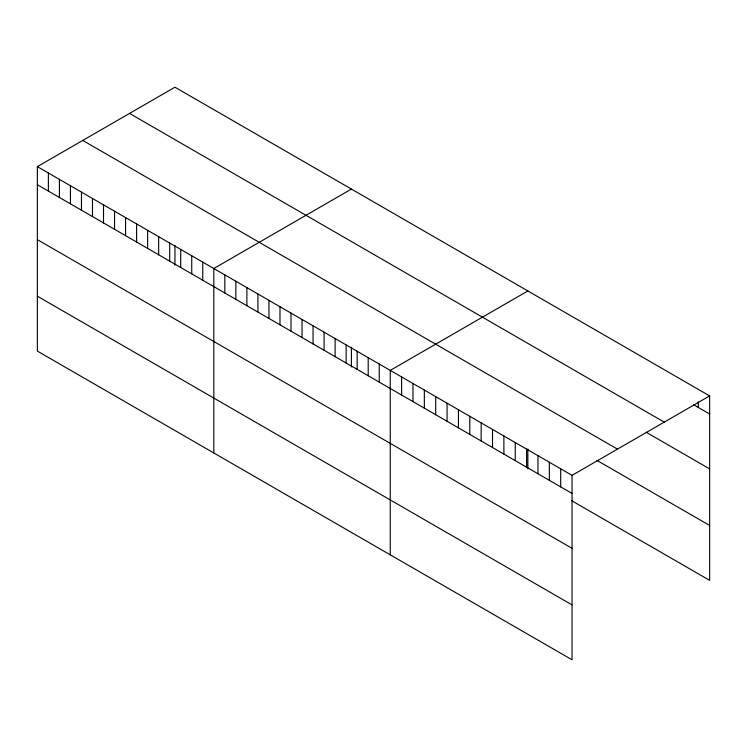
<?xml version="1.0" encoding="UTF-8"?>
<svg xmlns="http://www.w3.org/2000/svg" width="747" height="747" viewBox="0 0 747 747"><rect width="100%" height="100%" fill="white"/><g stroke="black" fill="none" stroke-linecap="round" stroke-linejoin="round"><path stroke-width="1.12" d="M37.35 166.646L572.053 475.353L572.053 659.797L37.35 351.09L37.35 166.646L174.947 87.203L709.65 395.91L709.65 580.354L571.408 500.546M351.398 189.075L213.801 268.518L213.801 452.962M527.849 290.957L390.251 370.391L390.251 554.834M572.053 475.353L709.65 395.91M693.552 404.706L709.65 414.006M129.539 113.423L664.242 422.13M646.211 432.27L709.65 468.901M82.758 140.427L617.461 449.134M596.974 460.404L709.65 525.458M37.35 184.733L572.053 493.44M37.35 239.628L572.053 548.335M37.35 296.185L572.053 604.902M698.286 401.793L698.286 407.442M560.689 468.789L560.689 486.885M549.334 462.234L549.334 480.321M537.971 455.67L537.971 473.766M527.849 449.04L527.849 468.808M526.607 449.115L526.607 467.202M515.243 442.551L515.243 460.647M503.88 435.996L503.88 454.083M492.516 429.432L492.516 447.518M481.152 422.877L481.152 440.963M469.788 416.312L469.788 434.399M458.434 409.748L458.434 427.844M447.07 403.193L447.07 421.28M435.706 396.629L435.706 414.725M424.343 390.074L424.343 408.161M412.979 383.51L412.979 401.606M401.615 376.955L401.615 395.042M379.224 364.022L379.224 382.119M368.196 357.654L368.196 375.75M357.169 351.286L357.169 369.382M351.398 347.168L351.398 366.936M346.141 344.927L346.141 363.014M335.114 338.559L335.114 356.646M324.086 332.191L324.086 350.278M313.058 325.823L313.058 343.909M302.031 319.455L302.031 337.541M291.003 313.086L291.003 331.173M279.976 306.718L279.976 324.814M268.948 300.35L268.948 318.446M257.92 293.982L257.92 312.078M246.883 287.623L246.883 305.71M235.856 281.255L235.856 299.342M224.828 274.887L224.828 292.973M202.773 262.15L202.773 280.237M191.746 255.782L191.746 273.869M180.718 249.414L180.718 267.51M174.947 245.296L174.947 265.064M169.69 243.046L169.69 261.142M158.663 236.687L158.663 254.774M147.635 230.319L147.635 248.406M136.608 223.951L136.608 242.037M125.58 217.582L125.58 235.669M114.552 211.214L114.552 229.301M103.516 204.846L103.516 222.933M92.488 198.478L92.488 216.565M81.46 192.11L81.46 210.206M70.433 185.742L70.433 203.838M59.405 179.383L59.405 197.469M48.378 173.015L48.378 191.101"/></g></svg>
